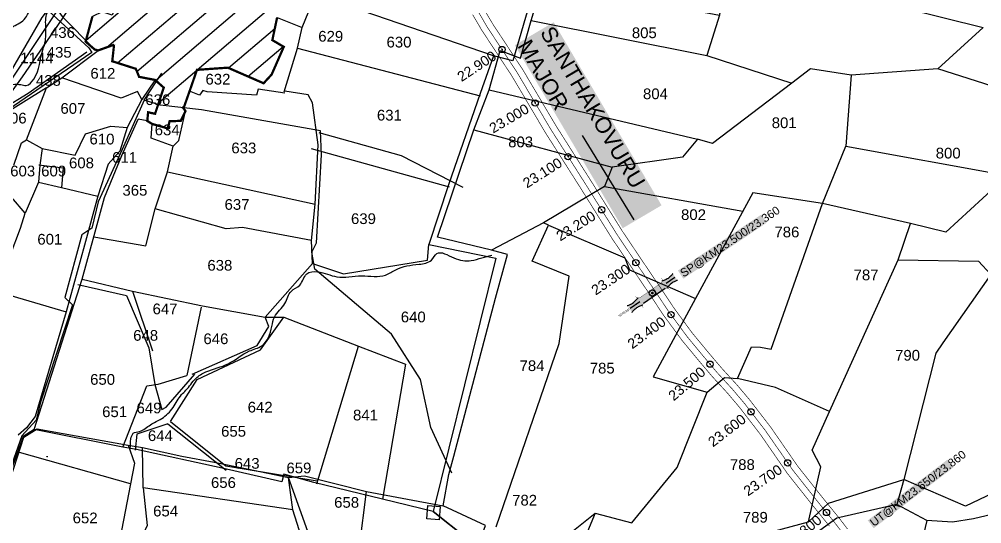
# Model space of a CAD drawing. Header units: inches. Extents: x 206944 to 214764, y 1611536 to 1620388.
# Drawn here: x 209710 to 211239, y 1614355 to 1615157 of the extents above; entities that cross this region are included whole.
import ezdxf
from ezdxf.enums import TextEntityAlignment as Align

# ---------------------------------------------------------------- set-up
doc = ezdxf.new("R2010")
doc.units = ezdxf.units.IN
doc.header["$LTSCALE"] = 15
doc.header["$MEASUREMENT"] = 0
doc.header["$PDMODE"] = 32
doc.header["$PDSIZE"] = 10
doc.linetypes.add('HIDDEN2', pattern=[0.1875, 0.125, -0.0625])
for name, color, linetype in [('BLOCK', 72, 'Continuous'), ('CANAL1', 7, 'Continuous'), ('CHANAGE', 1, 'Continuous'), ('PLOT', 7, 'Continuous'), ('PLOT NO', 7, 'Continuous'), ('RE REMARKS', 7, 'Continuous'), ('ROAD', 1, 'Continuous'), ('STREAM', 4, 'Continuous'), ('STRUCTURE', 5, 'Continuous'), ('text2', 7, 'Continuous'), ('VILLAGE BOUNDARY', 5, 'Continuous'), ('VILLAGE BOUNDARY STONES', 1, 'Continuous')]:
    doc.layers.add(name, color=color, linetype=linetype)
doc.styles.get("Standard").update_dxf_attribs({"font": 'arial.ttf'})
doc.dimstyles.get("Standard").update_dxf_attribs({"dimtxt": 0.18, "dimasz": 0.18, "dimexe": 0.18, "dimexo": 0.0625, "dimgap": 0.09, "dimtad": 0, "dimtih": 1, "dimtoh": 1, "dimdec": 4, "dimzin": 0, "dimdsep": 46, "dimtxsty": 'Standard', "dimcen": 0.09, "dimadec": 0, "dimazin": 0, "dimtfac": 1, "dimtdec": 4, "dimtofl": 0, "dimtmove": 0, "dimatfit": 3, "dimfxl": 1, "dimtolj": 1, "dimtzin": 0, "dimarcsym": 0})

# ---------------------------------------------------------------- blocks, each defined once
blk = doc.blocks.new('CIRCLE-BOX')
for p, q in [((-0.5, 0), (0.5, 0)), ((0, 0.5), (0, -0.5))]:
    blk.add_line(p, q)
blk.add_circle((0, 0), 0.2)
blk = doc.blocks.new('SP')
at = {"layer": 'STRUCTURE'}
h = blk.add_hatch(dxfattribs=at)
h.set_pattern_fill('DASH', color=256, scale=8, style=0)
edge = h.paths.add_edge_path()
edge.add_spline(control_points=[(769825.7, 1706742.1), (769825.3, 1706741.8), (769823.8, 1706740.8), (769820.9, 1706740.3), (769817, 1706739.7), (769811.4, 1706738.9), (769804, 1706739.7), (769798.4, 1706741), (769795.6, 1706741.6)], knot_values=[0, 0, 0, 0, 1.613557, 5.24513, 8.624976, 13.470124, 22.190216, 30.746377, 30.746377, 30.746377, 30.746377], degree=3, periodic=0)
edge.add_line((769795.6, 1706741.6), (769792.6, 1706739.6))
edge.add_line((769792.6, 1706739.6), (769732.6, 1706739.6))
edge.add_line((769732.6, 1706739.6), (769729.6, 1706741.6))
edge.add_spline(control_points=[(769729.6, 1706741.6), (769726.9, 1706740.9), (769721.3, 1706739.5), (769713.9, 1706738.5), (769708.3, 1706739.1), (769704.4, 1706739.6), (769701.5, 1706740), (769700, 1706741), (769699.5, 1706741.3)], knot_values=[0, 0, 0, 0, 8.556161, 17.276253, 22.121402, 25.501247, 29.13282, 30.746377, 30.746377, 30.746377, 30.746377], degree=3, periodic=0)
edge.add_line((769699.5, 1706741.3), (769699.5, 1706722.1))
edge.add_spline(control_points=[(769699.5, 1706722.1), (769700, 1706722.4), (769701.4, 1706723.4), (769704.3, 1706724), (769708.2, 1706724.5), (769713.8, 1706725.3), (769721.2, 1706724.5), (769726.8, 1706723.3), (769729.6, 1706722.6)], knot_values=[0, 0, 0, 0, 1.613557, 5.24513, 8.624976, 13.470124, 22.190216, 30.746377, 30.746377, 30.746377, 30.746377], degree=3, periodic=0)
edge.add_line((769729.6, 1706722.6), (769732.6, 1706724.6))
edge.add_line((769732.6, 1706724.6), (769792.6, 1706724.6))
edge.add_line((769792.6, 1706724.6), (769795.6, 1706722.6))
edge.add_spline(control_points=[(769795.6, 1706722.6), (769798.4, 1706723.3), (769803.9, 1706724.8), (769811.3, 1706725.8), (769817, 1706725.1), (769820.9, 1706724.7), (769823.8, 1706724.2), (769825.2, 1706723.3), (769825.7, 1706723)], knot_values=[0, 0, 0, 0, 8.556161, 17.276253, 22.121402, 25.501247, 29.13282, 30.746377, 30.746377, 30.746377, 30.746377], degree=3, periodic=0)
edge.add_line((769825.7, 1706723), (769825.7, 1706742.1))
h.paths.add_polyline_path([(769764.2, 1706732.1, -1), (769761.1, 1706732.1, -1)], flags=0)
h.paths.add_polyline_path([(769761.1, 1706732.1, 1), (769764.2, 1706732.1, 1)], flags=16)
at = {"layer": 'STRUCTURE', "const_width": 0.628}
for points in [[(769726.6, 1706747.6), (769726.6, 1706743.6), (769732.6, 1706739.6), (769792.6, 1706739.6), (769798.6, 1706743.6), (769798.6, 1706747.6)], [(769726.6, 1706716.6), (769726.6, 1706720.6), (769732.6, 1706724.6), (769792.6, 1706724.6), (769798.6, 1706720.6), (769798.6, 1706716.6)]]:
    blk.add_lwpolyline(points, dxfattribs=at)
at = {"layer": 'STRUCTURE', "color": 3}
blk.add_lwpolyline([(769732.6, 1706724.6), (769792.6, 1706724.6)], dxfattribs=at)
blk.add_lwpolyline([(769732.6, 1706724.6), (769792.6, 1706724.6)], dxfattribs=at)
at = {"layer": 'STRUCTURE', "color": 0}
blk.add_circle((769762.6, 1706732.1), 1.55, dxfattribs=at)
at = {"layer": 'STRUCTURE'}
for points in [[(769699.5, 1706741.3), (769700.9, 1706740.5), (769704.4, 1706739.6), (769707.8, 1706739.2), (769712.6, 1706738.8), (769721.3, 1706739.7), (769729.6, 1706741.6)], [(769825.7, 1706742.1), (769824.3, 1706741.3), (769820.8, 1706740.3), (769817.5, 1706739.8), (769812.7, 1706739.2), (769804, 1706739.9), (769795.6, 1706741.6)], [(769699.5, 1706722.1), (769700.9, 1706723), (769704.4, 1706724), (769707.7, 1706724.5), (769712.5, 1706725), (769721.2, 1706724.4), (769729.6, 1706722.6)], [(769825.7, 1706723), (769824.3, 1706723.8), (769820.8, 1706724.7), (769817.4, 1706725.1), (769812.6, 1706725.5), (769803.9, 1706724.6), (769795.6, 1706722.6)]]:
    blk.add_spline(points, degree=3, dxfattribs=at)
at = {"layer": 'STRUCTURE', "color": 0}
blk.add_text('STREAM', height=5, dxfattribs=at).set_placement((769684.3, 1706732.1), align=Align.MIDDLE_CENTER)
for points in [[(769727.4, 1706732.1), (769700.8, 1706732.1)], [(769824.4, 1706732.1), (769800.5, 1706732.1)]]:
    blk.add_leader(points, dimstyle='Standard', override={"dimasz": 10, "dimgap": 0.09, "dimtad": 0}, dxfattribs=at)

msp = doc.modelspace()

# ---------------------------------------------------------------- hatches: boundary and pattern name
at = {"layer": 'PLOT'}
h = msp.add_hatch(dxfattribs=at)
h.set_pattern_fill('ANSI31', color=11, scale=241.083369, angle=-4.5216)
h.set_pattern_definition([(40.47837, (204831.507, 1608136.56), (-19.56274, 22.92254), [])])
h.paths.add_polyline_path([(209857.5, 1615163.4), (209841.6, 1615168.6), (209826.1, 1615161.5), (209815.7, 1615123.2), (209829.8, 1615108.9), (209835.2, 1615107.5), (209860.5, 1615116.6), (209857.6, 1615090.3), (209895.1, 1615078.3), (209900.3, 1615065.5), (209925.7, 1615060.6), (209940.3, 1615048), (209930.9, 1615021.4), (209933.7, 1615020.5), (209971.1, 1615016.2), (209980.6, 1615043), (209992.2, 1615076.6), (210041.3, 1615080.1), (210098.1, 1615055.3), (210110.9, 1615069.2), (210130.2, 1615113.2), (210112, 1615123.9), (210119.6, 1615159.7), (210135.3, 1615216), (210180.7, 1615206.1), (210208.3, 1615238.5), (210214.6, 1615286.7), (210123.6, 1615308.2), (210113.5, 1615314.4), (210068.5, 1615280.6), (210039.7, 1615291.3), (210030.1, 1615267.3), (210020.6, 1615270.5), (210014.2, 1615271.8), (210011.9, 1615269.7), (210009.2, 1615266.1), (210008.2, 1615266.4), (210008.1, 1615266.3), (210007.3, 1615266.6), (209982.9, 1615272.6), (209935.5, 1615261.9), (209931.1, 1615273.8), (209902.3, 1615283.5), (209898.1, 1615284.1), (209876.9, 1615212.8)])
h.paths.add_polyline_path([(209905.3, 1615015.5), (209959.3, 1615015.5), (209959.3, 1615044.7), (209905.3, 1615044.7)], flags=9)
h.paths.add_polyline_path([(209966.9, 1615160.4), (210020.9, 1615160.4), (210020.9, 1615189.5), (209966.9, 1615189.5)], flags=24)
h.paths.add_polyline_path([(210117.3, 1615171.1), (210171.3, 1615171.1), (210171.3, 1615200.2), (210117.3, 1615200.2)], flags=24)
h.paths.add_polyline_path([(209992.3, 1615281.8), (210046.3, 1615281.8), (210046.3, 1615310.9), (209992.3, 1615310.9)], flags=25)

# ---------------------------------------------------------------- linework, layer by layer
at = {"layer": 'CANAL1', "color": 200, "const_width": 1}
for points in [[(210447.7, 1615174.3), (210461.9, 1615150.1), (210509.3, 1615078), (210562.9, 1614987.5), (210619.5, 1614898.3), (210668.4, 1614819.9), (210718.1, 1614746.1), (210729.4, 1614729.4), (210749.4, 1614699.2), (210779.2, 1614658.5), (210805.5, 1614626.7), (210825.7, 1614602.9), (210850.5, 1614575.8), (210870.5, 1614552.1), (210903.6, 1614509.2), (210947, 1614446.5), (210985.6, 1614397.7), (211013, 1614363.9), (211025.9, 1614347)], [(210430.4, 1615164.3), (210444.9, 1615139.5), (210492.3, 1615067.5), (210545.8, 1614977), (210602.5, 1614887.7), (210651.6, 1614809), (210701.5, 1614734.9), (210712.8, 1614718.3), (210732.9, 1614687.7), (210763.4, 1614646.2), (210790.2, 1614613.8), (210810.7, 1614589.6), (210835.5, 1614562.6), (210854.9, 1614539.6), (210887.5, 1614497.3), (210930.9, 1614434.6), (210970, 1614385.2), (210997.2, 1614351.6)]]:
    msp.add_lwpolyline(points, dxfattribs=at)
at = {"layer": 'CANAL1', "color": 1, "linetype": 'HIDDEN2', "ltscale": 4, "const_width": 1}
msp.add_lwpolyline([(210439.1, 1615169.3), (210453.4, 1615144.8), (210500.8, 1615072.7), (210554.4, 1614982.3), (210611, 1614893), (210660, 1614814.5), (210709.8, 1614740.5), (210721.1, 1614723.8), (210741.1, 1614693.5), (210771.3, 1614652.4), (210797.9, 1614620.3), (210818.2, 1614596.2), (210843, 1614569.2), (210862.7, 1614545.9), (210895.5, 1614503.3), (210939, 1614440.6), (210977.8, 1614391.4), (211005.1, 1614357.7), (211018, 1614340.8)], dxfattribs=at)
at = {"layer": 'PLOT'}
for points in [[(209689.5, 1615061.7), (209746.1, 1615160), (209830.6, 1615271.6), (209876.1, 1615334.6), (209910.6, 1615373.8), (209959, 1615425.3), (209989.7, 1615453.6), (209997.6, 1615463.2), (210093.5, 1615509.7), (210151.8, 1615535.4), (210206.5, 1615562.9), (210311.4, 1615611.1), (210388.8, 1615657.9)], [(210399.9, 1615634.9), (210338, 1615579.9), (210308.2, 1615547.9), (210240.1, 1615478), (210193.5, 1615413.4), (210104, 1615419.4), (210042.8, 1615385.3), (210000.8, 1615354.3), (209986.4, 1615344.1), (209902.8, 1615297.7), (209898.3, 1615285), (209876.9, 1615212.8), (209857.5, 1615163.4), (209841.6, 1615168.6), (209826.1, 1615161.5), (209815.3, 1615121.5)], [(210329.1, 1615599.9), (210185.8, 1615535.6), (210133.4, 1615502.6), (210019.7, 1615453.2), (210003.5, 1615442), (209981.4, 1615421.9), (209926.4, 1615371.4), (209884.3, 1615315.5), (209866.5, 1615288.1), (209797.8, 1615188.8), (209776.4, 1615155.5), (209714.4, 1615065.7), (209669.5, 1615003.7)], [(209954.4, 1614955.1), (209963.4, 1614964.6), (209974, 1615011), (209970.9, 1615015.6), (209980.6, 1615043), (209992.2, 1615076.6), (210041.3, 1615080.1), (210098.1, 1615055.3), (210110.9, 1615069.2), (210130.2, 1615113.2), (210112, 1615123.9), (210119.6, 1615159.7), (210159.4, 1615144), (210180.8, 1615196.2), (210181.6, 1615205.3), (210208.3, 1615238.5), (210214.6, 1615286.7), (210123.6, 1615308.2), (210185.4, 1615369.9), (210193.5, 1615413.4)], [(209669.3, 1615232.3), (209716.1, 1615208.7), (209740, 1615191.6), (209766, 1615178.3), (209778.2, 1615161.3), (209829.8, 1615108.9), (209835.2, 1615107.5), (209860.5, 1615116.6), (209857.6, 1615090.3), (209895.1, 1615078.3), (209900.3, 1615065.5), (209925.7, 1615060.6), (209904.5, 1615029.4), (209881.3, 1614985), (209869.7, 1614947.3), (209850.9, 1614926.8), (209834.5, 1614875.8), (209813.6, 1614798), (209784.6, 1614692.2), (209735.1, 1614525.9), (209721.6, 1614507.6), (209708.1, 1614495.8)], [(210822.5, 1615163.3), (210840.9, 1615226.2), (210873.4, 1615221.9), (211051.2, 1615191.4), (211241.7, 1615143.8), (211169.7, 1615078.2)], [(210541.9, 1615216.6), (210822.5, 1615163.3), (210802.2, 1615099.7)], [(210463.4, 1615098.7), (210180.8, 1615196.2)], [(210131, 1615041.5), (210151.8, 1615111.1), (210159.4, 1615144)], [(210523.4, 1615154.8), (210802.2, 1615099.7), (210937.5, 1615055.3)], [(209817.2, 1615104.7), (209724, 1615039.1), (209684.3, 1615014.6), (209654.3, 1614986.9), (209620.6, 1614948.4)], [(209701.2, 1614925), (209713.6, 1614960.8), (209721.5, 1614965.5), (209753.3, 1615048.1), (209777.3, 1615063.9), (209835.2, 1615107.5)], [(210151.8, 1615111.1), (210442.3, 1615035.1)], [(211031.6, 1615068.2), (210967, 1615078), (210937.5, 1615055.3), (210811.4, 1614959.5), (210787.6, 1614966.7), (210764, 1614937.6), (210651.9, 1614921.8), (210639.8, 1614891.4), (210859.5, 1614851.9)], [(211291, 1614961.4), (211317.5, 1615031.1), (211169.7, 1615078.2), (211031.6, 1615068.2), (211023.2, 1614955.4)], [(209904.5, 1615029.4), (209898, 1615042), (209871.6, 1615031.7), (209777.3, 1615063.9)], [(209913.3, 1614995.4), (209914.6, 1615009.2), (209925.7, 1615006.8), (209940.3, 1615048), (209925.7, 1615060.6)], [(209753.3, 1615048.1), (209675.2, 1614999.9), (209566.1, 1614897), (209539, 1614867.7), (209483.4, 1614726.2), (209403, 1614576.7)], [(210132, 1615039.6), (210089.5, 1615046), (210087, 1615036.5), (210008.2, 1615041.6), (210001.6, 1615043.9), (209996.5, 1615036.3), (209980.6, 1615043)], [(209984.8, 1614593.2), (210087.8, 1614638.4), (210106.2, 1614668.8), (210100.4, 1614683.6), (210175.7, 1614768.8), (210174.2, 1614805.2), (210180.2, 1614862.9), (210184.6, 1614957.4), (210175.8, 1615024.2), (210168.9, 1615036.8), (210131.8, 1615042.5)], [(210456.5, 1615044.9), (210787.6, 1614966.7)], [(209733.7, 1614504.9), (209809.8, 1614744.1), (209828.9, 1614813.5), (209845.4, 1614873.7), (209872.6, 1614940.5), (209898.6, 1614998.4)], [(209828.1, 1614811.3), (209911.2, 1614797), (209925.8, 1614855.7), (209945.5, 1614914.8), (209954.4, 1614955.1), (209919.4, 1614968), (209921.2, 1614990.6), (209913.3, 1614995.4), (209898.6, 1614998.4)], [(209746.1, 1614951.4), (209798.9, 1614940.9), (209814.9, 1614975.2), (209855.1, 1614987), (209881.3, 1614985)], [(210432.4, 1614981.5), (210651.9, 1614921.8)], [(209721.5, 1614965.5), (209746.1, 1614951.4), (209742.7, 1614925), (209740.3, 1614898), (209719, 1614848.7)], [(210393.4, 1614890.4), (210174.2, 1614951.1)], [(210997.6, 1614533.9), (211106.7, 1614774.5), (211125.9, 1614832.3), (210986.2, 1614864.3), (211023.2, 1614955.4), (211280, 1614908.6), (211182.3, 1614818.9), (211125.9, 1614832.3)], [(209740.8, 1614925.9), (209779.7, 1614920.8), (209776.8, 1614889.4)], [(209945.5, 1614914.8), (210180.2, 1614862.9)], [(209740.3, 1614898), (209776.8, 1614889.4), (209834.5, 1614875.8)], [(210639.8, 1614891.4), (210542.7, 1614833.4)], [(209678.7, 1614738.3), (209711.6, 1614825.2), (209719, 1614848.7), (209697.5, 1614874.2)], [(210551, 1614829.8), (210672.3, 1614777.8), (210679.5, 1614758.8), (210784.7, 1614713.3), (210717.3, 1614588.8), (210803, 1614564.6), (210830.6, 1614587.9), (210851.2, 1614586.2), (210873.5, 1614636.4), (210887.6, 1614635.7), (210904.7, 1614632.8), (210986.2, 1614864.3), (210875.3, 1614881), (210784.7, 1614713.3)], [(210174.2, 1614805.2), (210064.6, 1614826.1), (210038.8, 1614823.7), (209925.8, 1614855.7)], [(210467.5, 1614350.4), (210568, 1614641.5), (210583.7, 1614748.6), (210524.7, 1614772.7), (210551, 1614829.8), (210542.7, 1614833.4), (210460.5, 1614790.1)], [(210175.7, 1614768.8), (210224.9, 1614752.4), (210358.4, 1614774), (210360.6, 1614798.8)], [(211106.7, 1614774.5), (211234.3, 1614772.4), (211254, 1614751.4), (211177.4, 1614642.8), (211166.4, 1614626.3), (211115.3, 1614425.5)], [(211254, 1614751.4), (211339.5, 1614704.9), (211371, 1614612.9), (211365.8, 1614512.9), (211311.5, 1614429.7), (211213.5, 1614383.4), (211115.3, 1614425.5)], [(209802.8, 1614735.7), (209880.2, 1614718.1), (209915.5, 1614634.6), (209925.2, 1614576.4), (209936.6, 1614536.7), (209943.5, 1614540.6), (209988.7, 1614592.9)], [(209809.8, 1614744.1), (209889.8, 1614725), (209921.4, 1614630.2)], [(209674.3, 1614724.1), (209784.6, 1614692.2)], [(209889.8, 1614725), (210001.2, 1614701.8), (210100.4, 1614683.6)], [(209998.8, 1614699.7), (209976.3, 1614591.1)], [(209950.4, 1614517.9), (209992.3, 1614584.4), (210093.4, 1614631.9), (210130.4, 1614683.8)], [(210100.4, 1614683.6), (210130.4, 1614683.8), (210249, 1614637.7), (210323.4, 1614608.8), (210287.2, 1614394.1)], [(210182.7, 1614418.6), (210249, 1614637.7)], [(209874.3, 1614477), (209912.6, 1614574.5), (209930.6, 1614577.2), (209976.3, 1614591.1)], [(210963.8, 1614358.2), (210983.4, 1614445.5), (210969.6, 1614472.3), (210997.6, 1614533.9), (210911.7, 1614571.7), (210851.2, 1614586.2)], [(210625.2, 1614372.1), (210683.1, 1614356.6), (210755.1, 1614444.6), (210803, 1614564.6)], [(209950.4, 1614517.9), (210038, 1614447.4), (210183.2, 1614423.2)], [(209945.7, 1614514.1), (209896.9, 1614497.4), (209893.9, 1614472.2)], [(209945.7, 1614514.1), (210038.5, 1614440.5)], [(209882.8, 1614480.3), (209893, 1614451.7), (209886.7, 1614418.8), (209710, 1614468.4)], [(210144.8, 1614377.4), (209906.5, 1614412.3), (209905.8, 1614476.3)], [(210236.2, 1614230.5), (210173.7, 1614328.3), (210137.7, 1614428.5)], [(210236, 1614219.4), (210221.8, 1614219.5), (210161.6, 1614323.7), (210144.8, 1614377.4), (210137.7, 1614428.5)], [(210556, 1614317.1), (210625.2, 1614372.1), (210604.9, 1614324), (210636.3, 1614305.1), (210741.7, 1614298.2), (210963.8, 1614358.2), (210996, 1614388.2), (211115.3, 1614425.5), (211104.4, 1614386)], [(209886.7, 1614418.8), (209842.3, 1614187.6), (209779.6, 1614130.3), (209665.3, 1614079.7)], [(209906.5, 1614412.3), (209912.9, 1614352.7), (209894.2, 1614311.4), (209876.6, 1614205), (209887.5, 1614161.8), (209958.9, 1614239.3), (210097.5, 1614282.5), (210161.6, 1614323.7)], [(210261.7, 1614183), (210263.1, 1614220.3), (210236, 1614219.4), (210236.2, 1614230.5), (210250.4, 1614318.5), (210261.9, 1614406.6)], [(210417.9, 1614264.2), (210450.8, 1614352.4), (210383.5, 1614383.9)], [(211152, 1614360.2), (211104.4, 1614386), (211008.8, 1614364.2), (210901, 1614285.9), (210871, 1614213.7)], [(211364.5, 1614231.9), (211358.6, 1614270.2), (211315.8, 1614305.5), (211264.1, 1614371.9), (211226.1, 1614363.3), (211192.6, 1614357.9), (211152, 1614360.2), (211111.9, 1614192)]]:
    msp.add_lwpolyline(points, dxfattribs=at)
at = {"layer": 'PLOT', "color": 11, "const_width": 3.62}
for points in [[(209826.1, 1615161.5), (209815.3, 1615121.5), (209829.8, 1615108.9), (209835.2, 1615107.5), (209860.5, 1615116.6)], [(209860.5, 1615116.6), (209857.6, 1615090.3), (209895.1, 1615078.3), (209900.3, 1615065.5), (209925.7, 1615060.6), (209939.4, 1615048.4), (209925.7, 1615006.8), (209914.6, 1615009.2), (209913.3, 1614995.4), (209921.2, 1614990.6), (209945.8, 1614983.6), (209948.8, 1614994.9), (209966.5, 1614995.6), (209974, 1615011), (209970.9, 1615015.6), (209980.6, 1615043), (209992.2, 1615076.6), (210041.3, 1615080.1), (210098.1, 1615055.3), (210110.9, 1615069.2), (210130.2, 1615113.2), (210112, 1615123.9), (210119.6, 1615159.7)]]:
    msp.add_lwpolyline(points, dxfattribs=at)
at = {"layer": 'ROAD'}
for points in [[(208623.7, 1615876.5), (208819.8, 1615778.8), (208937.8, 1615718.1), (209069.5, 1615640.6), (209155.9, 1615604.7), (209293.4, 1615489.2), (209395.4, 1615365.1), (209497, 1615289.7), (209570.4, 1615254.4), (209605.7, 1615245.6), (209643.5, 1615240.1), (209730, 1615190.8), (209757.1, 1615169.7), (209820.4, 1615111.7)], [(210358.6, 1615621.5), (210153, 1615528.1), (209998.5, 1615449.8), (209913.5, 1615366.2), (209777.5, 1615182.3), (209660, 1615006.4), (209578.8, 1614926.8)], [(209820.4, 1615111.7), (209825.4, 1615104.3), (209719.3, 1615031.7), (209676.2, 1615002.3), (209608.8, 1614949.6), (209420.5, 1614807.1), (209278.4, 1614711.6), (209052.9, 1614545), (208790.2, 1614314.3), (208700.7, 1614228.6), (208531.8, 1614106.4), (208323.4, 1613970.4), (207939.3, 1613696.3), (207571.3, 1613439.9), (207239.9, 1613209.9)], [(210397.4, 1614435.8), (210363.9, 1614508), (210347.5, 1614584.6), (210301.3, 1614656.3), (210179.8, 1614760), (210174.9, 1614787), (210182, 1614801.7), (210190.3, 1614941.5), (210188.4, 1614979.7), (209999.3, 1615013), (209933.7, 1615020.5), (209908.3, 1615028.4), (209936.4, 1615071.2)], [(209908.3, 1615028.4), (209873.6, 1614950.1), (209835.1, 1614867.1), (209825.3, 1614824.9), (209809.4, 1614814.5), (209782.5, 1614714.6), (209794.3, 1614703.3), (209743.6, 1614548.5), (209736.7, 1614519.8), (209713.7, 1614494.9), (209674.5, 1614385.1)], [(210185.9, 1614976.9), (210316.5, 1614940.4), (210414.7, 1614890.2)]]:
    msp.add_lwpolyline(points, dxfattribs=at)
at = {"layer": 'STREAM'}
for points in [[(207424.8, 1613992), (207456.6, 1613987.9), (207508, 1614020.8), (207520, 1614027.6), (207527.5, 1614036.1), (207542.3, 1614039.4), (207565.7, 1614059.3), (207581, 1614068.3), (207612.5, 1614099.1), (207651.5, 1614124.8), (207672, 1614158.7), (207707.7, 1614248.7), (207745.8, 1614333.1), (207747.4, 1614378.6), (207756.9, 1614413.9), (207769.4, 1614451.9), (207792.3, 1614489), (207856, 1614549.5), (207928.7, 1614615.9), (208041.8, 1614639.3), (208146.9, 1614704.5), (208223.5, 1614760.4), (208291.8, 1614818.2), (208332, 1614859.1), (208354.7, 1614904.9), (208414.2, 1614908.4), (208454.5, 1614885.1), (208495.8, 1614899.4), (208523.6, 1614912.9), (208561.7, 1614927), (208584.4, 1614932.9), (208594.3, 1614942.2), (208594.5, 1614943.5), (208663.6, 1614970.9), (208682.5, 1614973.9), (208700.7, 1614980.7), (208741.5, 1614998), (208760.8, 1614993.9), (208774.6, 1615023.1), (208795.9, 1615048.1), (208821.8, 1615071), (208844.5, 1615088.8), (208858.9, 1615106.8), (208868.3, 1615124.9), (208889.7, 1615148.1), (208913, 1615149.8), (208919.6, 1615170.1), (208928, 1615181.8), (208938.4, 1615190.1), (208942.9, 1615198.6), (208947.8, 1615205.6), (208961.7, 1615203.3), (208980.7, 1615199.2), (208988.6, 1615207.9), (209015.6, 1615207.4), (209033.9, 1615217.2), (209063.3, 1615217.5), (209082.2, 1615223.7), (209106.6, 1615221.5), (209111.4, 1615224.5), (209139.4, 1615214.6), (209159.4, 1615210.7), (209169.5, 1615218.2), (209186.8, 1615207.1), (209202.3, 1615197.5), (209219.3, 1615191.1), (209228.9, 1615177.5), (209248.6, 1615164.4), (209259.2, 1615148.3), (209258.9, 1615130), (209271.5, 1615110.3), (209304, 1615080.9), (209314.9, 1615069), (209348, 1615039.8), (209365.4, 1615025.7), (209387, 1615019.7), (209398.3, 1615023.6), (209413.4, 1615038.2), (209435.3, 1615033.7), (209446.2, 1615037.1), (209467.7, 1615027.6), (209490.8, 1615026.5), (209527.8, 1615024.6), (209546.8, 1615030.7), (209563.9, 1615045.8), (209582, 1615059), (209592.3, 1615072.6), (209607.9, 1615079.3), (209630.7, 1615099.2), (209647.2, 1615104.8), (209664.5, 1615121), (209683.3, 1615129.3), (209696.1, 1615142.6), (209715.4, 1615154.6), (209729.4, 1615175.4), (209741.8, 1615190.2), (209757.1, 1615213.9), (209764.2, 1615238.5), (209775.7, 1615261.3), (209788.1, 1615284.3), (209799.6, 1615309.1), (209804.6, 1615336.1), (209805, 1615356.4), (209802.8, 1615371.1), (209789.1, 1615384.7), (209807.2, 1615411.1), (209820.8, 1615431.7), (209832.4, 1615450.6), (209838.8, 1615457.1), (209849.2, 1615471.7), (209855, 1615486.5), (209869.9, 1615508), (209865.7, 1615533.3), (209856.9, 1615548.7), (209854.6, 1615573.3), (209853.1, 1615598.6), (209853.6, 1615610.5), (209853.8, 1615621.8), (209852, 1615644.8), (209838.1, 1615662.7), (209824.5, 1615668.2), (209811.3, 1615680.1), (209795, 1615688.9)], [(209120.7, 1614936.9), (209111.4, 1614931.6), (209100.2, 1614931.2), (209091.3, 1614929.2), (209087.4, 1614927.2), (209077.3, 1614924.8), (209072.8, 1614922.7), (209064.9, 1614921.4), (209055.8, 1614921.8), (209049.8, 1614924), (209043.2, 1614921.9), (209037.3, 1614920.6), (209032.9, 1614916.6), (209030.1, 1614915.5), (209026.3, 1614915), (209018.1, 1614912.6), (209013, 1614908.5), (209011.2, 1614908.3), (209002.4, 1614908.5), (208997.1, 1614908.7), (208990.8, 1614908.8), (208980.6, 1614908.9), (208977.8, 1614908.7), (208973.3, 1614910.5), (208967.5, 1614913.5), (208959.5, 1614916.6), (208955.4, 1614918), (208950.3, 1614922), (208943, 1614929.5), (208941.5, 1614933.7), (208935.9, 1614940.8), (208931.8, 1614950.2), (208927.9, 1614960.2), (208921.1, 1614962.5), (208905.6, 1614967.2), (208894.1, 1614970.5), (208884.5, 1614968.7), (208876.1, 1614961.2), (208874.6, 1614952.3), (208866, 1614948.4), (208858.7, 1614945), (208847.7, 1614943.2), (208841.4, 1614936.8), (208837.9, 1614935.1), (208827.5, 1614933.2), (208820.9, 1614927.5), (208815.2, 1614923.6), (208810.2, 1614922.9), (208804.1, 1614919.8), (208798.9, 1614919.9), (208792, 1614922.7), (208790.4, 1614930.8), (208789.1, 1614935.1), (208785.1, 1614945.8), (208795.3, 1614957.2), (208809.1, 1614963.5), (208820.3, 1614974.7), (208842, 1614987), (208845.4, 1615008.3), (208850.4, 1615014.6), (208866.4, 1615027.4), (208879.2, 1615033), (208892.4, 1615041.9), (208907.1, 1615071), (208922.9, 1615076.4), (208934.9, 1615080.4), (208954.2, 1615099.9), (208969, 1615102.9), (208988, 1615100.6), (209006.3, 1615111.6), (209020.8, 1615110.7), (209042.6, 1615109.8), (209048.8, 1615113.2), (209068.1, 1615116.9), (209089.9, 1615115.4), (209099.2, 1615111.6), (209105, 1615112.4), (209126.5, 1615115.6), (209133, 1615118), (209143.4, 1615121.6), (209159.3, 1615127.9), (209171.1, 1615138.2), (209183.3, 1615138.8), (209190.8, 1615137.4), (209202.5, 1615137.5), (209212.9, 1615137.7), (209229.7, 1615133.3), (209242.7, 1615132.5), (209249.2, 1615129.9), (209255.9, 1615119.5), (209263.2, 1615112.7), (209275.3, 1615104.2), (209281.1, 1615092.6), (209297.6, 1615080.6), (209307.9, 1615069.7), (209308.9, 1615065.2), (209318.4, 1615054.5), (209328.1, 1615046), (209332.3, 1615039.4), (209339.4, 1615033.9), (209354.8, 1615025.1), (209362.3, 1615020.9), (209389.7, 1615008.3), (209406.4, 1615015.6), (209419.4, 1615014.8), (209428.2, 1615012), (209435.3, 1615011.6), (209449.8, 1615013.3), (209459.3, 1615011.5), (209473.9, 1615016), (209487.8, 1615012.7), (209504, 1615013.4), (209510.1, 1615014.7), (209524, 1615014.3), (209527.7, 1615013.7), (209536.6, 1615012.2), (209545.6, 1615014.7), (209556.1, 1615012.6), (209565.9, 1615016.4), (209571.4, 1615016.2), (209580.1, 1615014.8), (209602.1, 1615015.7), (209606.5, 1615018.4), (209625.5, 1615016.6), (209629.6, 1615016.3), (209638, 1615023.1), (209644.1, 1615025.7), (209650.2, 1615031), (209654.1, 1615033.6), (209687.8, 1615050.8), (209712.3, 1615053.1), (209721, 1615051.9), (209733.1, 1615061.9), (209747.3, 1615108.3), (209749.9, 1615116.1), (209752.1, 1615142.8), (209754, 1615167.4), (209766.5, 1615190.5), (209768.2, 1615211.1), (209784.1, 1615242.7), (209794.3, 1615269.5), (209800.4, 1615287.1), (209810.8, 1615309), (209813.4, 1615341.6), (209814.5, 1615355.6), (209805.1, 1615380.5), (209809.6, 1615395.5), (209819.9, 1615415.5), (209833.2, 1615439.2), (209852.6, 1615463.3), (209867, 1615484.3), (209874.6, 1615496.4), (209885.3, 1615504.9), (209901.7, 1615499.6), (209914.3, 1615490.6), (209933.4, 1615477.7), (209941.9, 1615475), (209951.9, 1615474.2)], [(209886.3, 1614474.6), (209887.4, 1614490.3), (209891, 1614499), (209901, 1614502.1), (209918.3, 1614512.5), (209936.2, 1614522.5), (209954.3, 1614540), (209967.8, 1614560.4), (209974.6, 1614567.3), (209990.3, 1614586.1), (210006.5, 1614596.7), (210042, 1614609.5), (210075.6, 1614629.8), (210095.2, 1614638.1), (210111.4, 1614668.9), (210115.4, 1614683.7), (210132.1, 1614705.5), (210142.2, 1614725), (210155.5, 1614734.4), (210166.6, 1614752.3), (210184, 1614755.6), (210214.3, 1614747.8), (210254, 1614749.3), (210292, 1614750.5), (210308.1, 1614759), (210345.2, 1614767.7), (210364.7, 1614774.2), (210373.6, 1614784.7), (210400.4, 1614777.7), (210428.1, 1614773.4), (210445, 1614778), (210460.7, 1614782)]]:
    msp.add_spline(points, degree=3, dxfattribs=at)
at = {"layer": 'text2', "color": 3}
for p in [(210477, 1615109), (210529.6, 1615024), (210581.9, 1614938.8), (210635.2, 1614854.2), (210689.7, 1614770.3), (210745.6, 1614687.4), (210807.5, 1614608.9), (210872.6, 1614533.1), (210931, 1614452), (210992.6, 1614373.2)]:
    msp.add_point(p, dxfattribs=at)
at = {"layer": 'text2', "color": 2}
msp.add_point((210716, 1614722, 24), dxfattribs=at)
at = {"layer": 'VILLAGE BOUNDARY'}
for points in [[(210548.4, 1615276.6), (210494.3, 1615090.9), (210463.4, 1615098.7), (210442.2, 1615039.1), (210391.7, 1614893.7), (210360.6, 1614798.8), (210467.3, 1614777.1), (210367.6, 1614374.7), (210421.9, 1614331.2), (210367.6, 1614374.7), (210287.2, 1614394.1), (210177.7, 1614421), (210130.4, 1614434), (210127.3, 1614422), (210032.1, 1614443.5), (209896.2, 1614473.1), (209874.3, 1614477), (209733.7, 1614504.9), (209716.2, 1614493.7), (209679.8, 1614393.6)], [(209685.7, 1614395.9), (209717.2, 1614492.7), (209738.4, 1614506.3), (209882.8, 1614480.3), (209905.8, 1614476.3), (209968.2, 1614462.6), (210019.6, 1614453.2), (210072, 1614442.5), (210137.7, 1614428.5), (210162.9, 1614431.3), (210261.9, 1614406.6), (210383.5, 1614383.9), (210392.5, 1614433.3), (210400.6, 1614462.8), (210423.1, 1614548.8), (210466.7, 1614713.9), (210485.9, 1614782.9), (210460.5, 1614790.1), (210374.4, 1614810.7), (210432.4, 1614981.5), (210456.5, 1615044.9), (210474.1, 1615107.5), (210506.3, 1615095.2), (210523.4, 1615154.8), (210541.9, 1615216.6)]]:
    msp.add_lwpolyline(points, dxfattribs=at)
at = {"layer": 'VILLAGE BOUNDARY STONES'}
msp.add_lwpolyline([(210359, 1614384.1), (210378.5, 1614382.6), (210376.9, 1614361.7), (210357.4, 1614363.2)], close=True, dxfattribs=at)

# ---------------------------------------------------------------- block references
at = {"layer": 'BLOCK'}
for p in [(210716, 1614722, 24), (209754, 1614462, 32)]:
    msp.add_blockref('CIRCLE-BOX', p, dxfattribs=at)
at = {"layer": 'STRUCTURE', "color": 0, "xscale": 0.7, "yscale": 0.7, "zscale": 0.7, "rotation": 34.73732147774807}
msp.add_blockref('SP', (448681.9, 325903.9, 24), dxfattribs=at)

# ---------------------------------------------------------------- texts
at = {"layer": 'CHANAGE'}
for s, rotation, p in [('22.900', 33.3299, (210465.3, 1615101.3)), ('23.000', 30.6172, (210517.6, 1615016.9)), ('23.100', 32.3864, (210570.1, 1614931.3)), ('23.200', 31.9787, (210623.3, 1614846.8)), ('23.300', 33.9416, (210678.1, 1614762.5)), ('23.400', 36.2797, (210734.3, 1614679.1)), ('23.500', 40.2463, (210796.8, 1614599.9)), ('23.600', 37.6194, (210861.5, 1614524.5)), ('23.700', 34.7007, (210919.5, 1614444)), ('23.800', 39.0502, (210981.7, 1614364.4))]:
    msp.add_text(s, height=16, rotation=rotation, dxfattribs=at).set_placement(p, align=Align.MIDDLE_RIGHT)
at = {"layer": 'PLOT NO'}
for s, p in [('436', (209758.7, 1615127.4)), ('629', (210185, 1615121.5)), ('630', (210293.5, 1615112.2)), ('435', (209753.5, 1615096)), ('1144', (209711.5, 1615087.1)), ('438', (209736.3, 1615051.3)), ('612', (209822.9, 1615062.6)), ('632', (210005.8, 1615053.3)), ('636', (209910.2, 1615020.7)), ('607', (209775.3, 1615006.8)), ('606', (209681.9, 1614991.4)), ('631', (210278.2, 1614996.1)), ('634', (209925.1, 1614972.7)), ('610', (209821.5, 1614958.1)), ('633', (210046.9, 1614944)), ('611', (209857.4, 1614928.9)), ('608', (209788.9, 1614920.2)), ('603', (209695.5, 1614907.3)), ('609', (209744.7, 1614907.3)), ('365', (209873.8, 1614876.7)), ('637', (210036.1, 1614854.2)), ('639', (210237, 1614831.6)), ('601', (209738.6, 1614798.9)), ('638', (210008.8, 1614757.5)), ('647', (209921.7, 1614688.2)), ('640', (210316.1, 1614675.4)), ('648', (209890.9, 1614646.1)), ('646', (210002.5, 1614640.7)), ('650', (209822.5, 1614576.1)), ('649', (209896.2, 1614530.7)), ('642', (210072.8, 1614532)), ('651', (209841.6, 1614524.7)), ('841', (210240.2, 1614519.5)), ('644', (209914.3, 1614486.7)), ('655', (210030.6, 1614493.6)), ('643', (210052.1, 1614442.7)), ('659', (210134.4, 1614435.4)), ('656', (210014.5, 1614412.2)), ('654', (209922.6, 1614366.9)), ('652', (209794.7, 1614356))]:
    msp.add_text(s, height=17, dxfattribs=at).set_placement(p)
for s, p in [('805', (210703.1, 1615135.5)), ('804', (210720.8, 1615038.5)), ('801', (210925.4, 1614992.5)), ('803', (210506.6, 1614962.1)), ('800', (211186, 1614944.3)), ('802', (210781.3, 1614846.5)), ('786', (210929.7, 1614818.9)), ('787', (211055.5, 1614750.7)), ('790', (211121.4, 1614623)), ('784', (210524.7, 1614606.4)), ('785', (210636.2, 1614602.5)), ('788', (210858.9, 1614449.3)), ('658', (210230.1, 1614389.2)), ('782', (210512.9, 1614392.7)), ('789', (210879.5, 1614365.5))]:
    msp.add_text(s, height=17, dxfattribs=at).set_placement(p, align=Align.MIDDLE_CENTER)
at = {"layer": 'STRUCTURE', "color": 5, "attachment_point": 1, "bg_fill": 1, "box_fill_scale": 1.1, "bg_fill_color": 7, "bg_fill_true_color": 16777215, "bg_fill_transparency": 0}
for s, insert, char_height, width, rotation in [('{\\C1;SANTHAKOVURU \\PMAJOR}', (210558.2, 1615148.9), 25, 332.74, 300.502), ('SP@KM23.500/23.360', (210758.3, 1614757.3, -157), 13, 156.796, 33.8975), ('UT@KM23.650/23.860', (211060, 1614360.3, 25), 13, 156.781, 37.3323)]:
    msp.add_mtext(s, dxfattribs=dict(at, insert=insert, char_height=char_height, width=width, rotation=rotation))

# ---------------------------------------------------------------- leaders
at = {"layer": 'RE REMARKS', "color": 1}
msp.add_leader([(210687.1, 1614838.4), (210604.9, 1614972.4)], dimstyle='Standard', override={"dimasz": 45}, dxfattribs=at)

doc.saveas('drawing.dxf')
